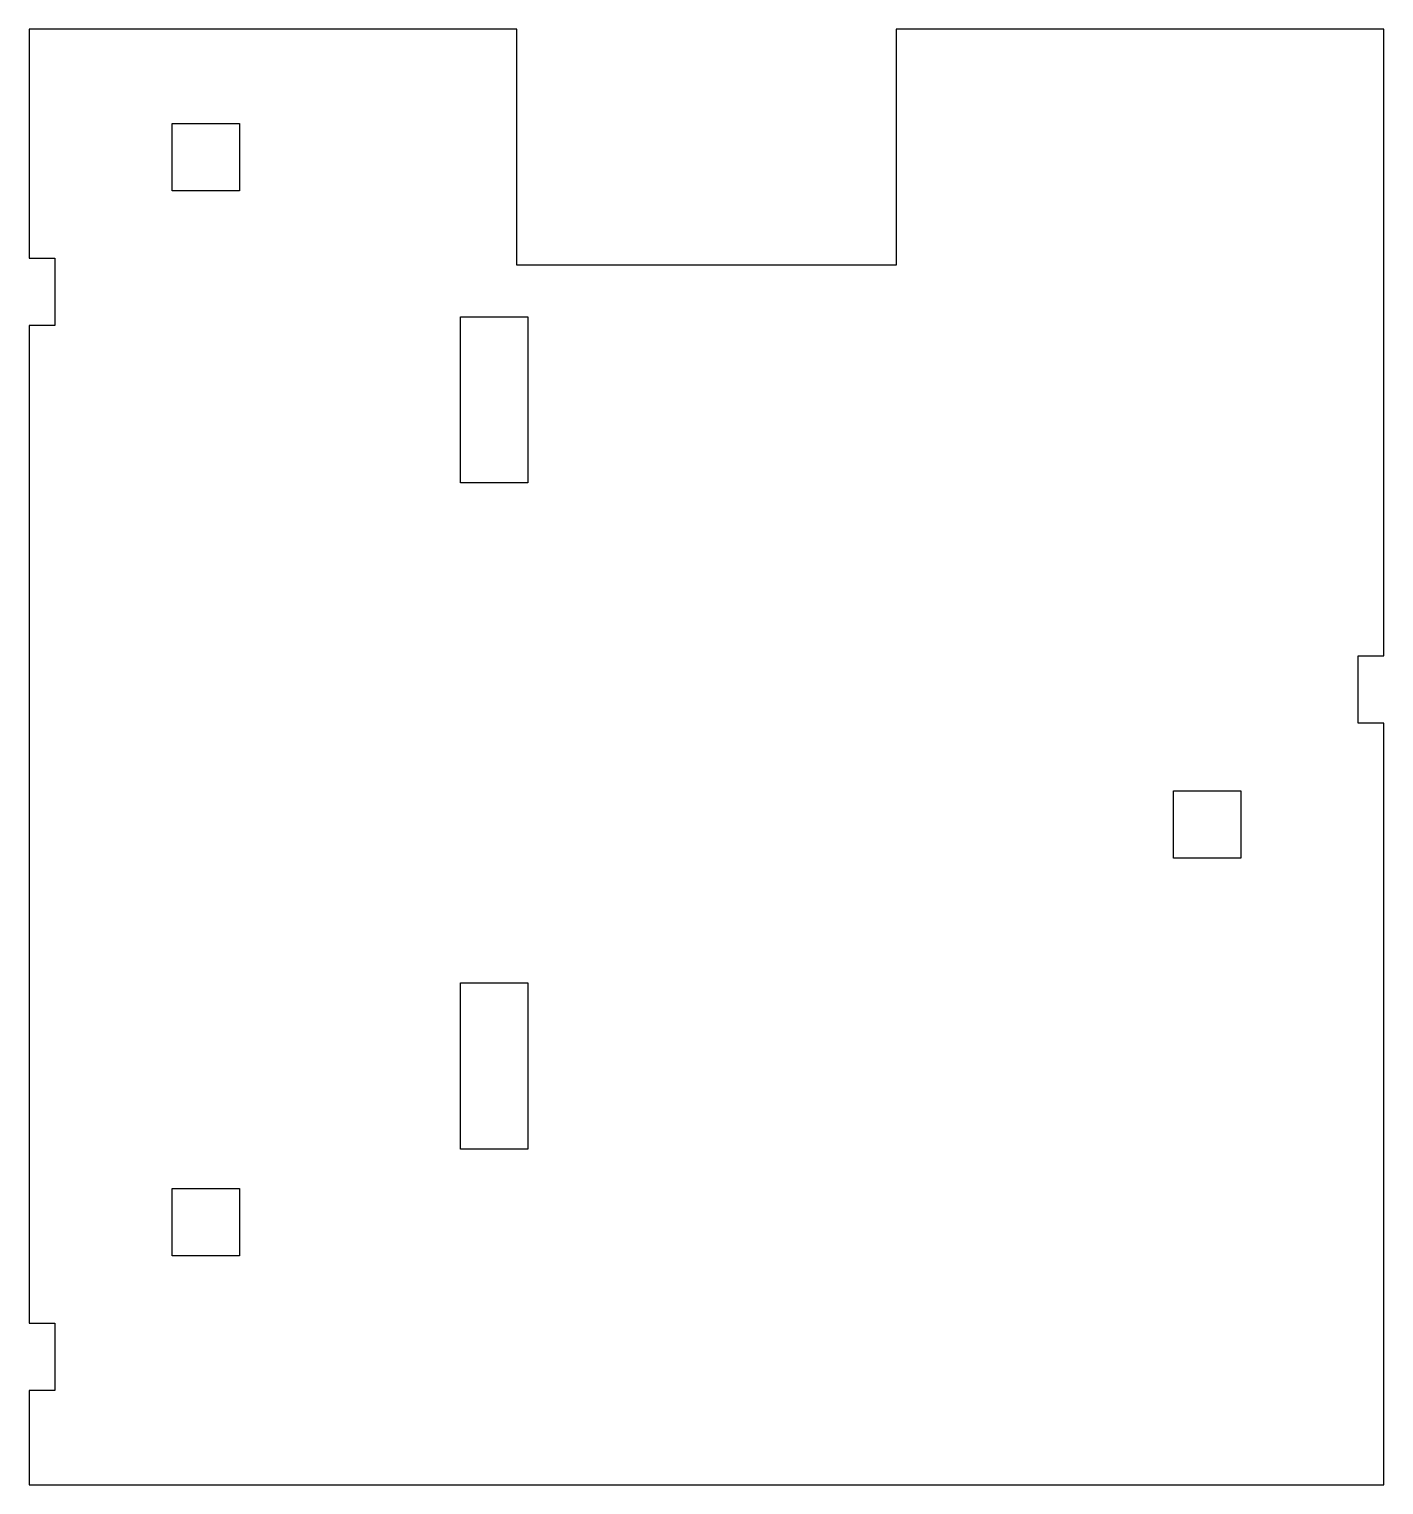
# Model space of a CAD drawing. Header units: metres. Extents: x -100 to 100, y -108 to 108.
import ezdxf

# ---------------------------------------------------------------- set-up
doc = ezdxf.new("R2010")
doc.units = ezdxf.units.M

msp = doc.modelspace()

# ---------------------------------------------------------------- linework, layer by layer
for p, q in [((-28.16, 108), (-100.5, 108)), ((-100.5, 108), (-100.5, 74)), ((-28.16, 73), (-28.16, 108)), ((100.5, 108), (28.16, 108)), ((28.16, 108), (28.16, 73)), ((100.5, 15), (100.5, 108)), ((-79.3, 84), (-79.3, 94)), ((-79.3, 94), (-69.3, 94)), ((-69.3, 94), (-69.3, 84)), ((-69.3, 84), (-79.3, 84)), ((-100.5, 74), (-96.7, 74)), ((-96.7, 74), (-96.7, 64)), ((28.16, 73), (-28.16, 73)), ((-36.51, 40.6754), (-36.51, 65.3246)), ((-36.51, 65.3246), (-26.51, 65.3246)), ((-26.51, 65.3246), (-26.51, 40.6754)), ((-96.7, 64), (-100.5, 64)), ((-100.5, 64), (-100.5, -84)), ((-26.51, 40.6754), (-36.51, 40.6754)), ((96.7, 5), (96.7, 15)), ((96.7, 15), (100.5, 15)), ((100.5, 5), (96.7, 5)), ((100.5, -108), (100.5, 5)), ((69.3, -15), (69.3, -5)), ((69.3, -5), (79.3, -5)), ((79.3, -5), (79.3, -15)), ((79.3, -15), (69.3, -15)), ((-36.51, -58.1746), (-36.51, -33.5254)), ((-36.51, -33.5254), (-26.51, -33.5254)), ((-26.51, -33.5254), (-26.51, -58.1746)), ((-26.51, -58.1746), (-36.51, -58.1746)), ((-79.3, -74), (-79.3, -64)), ((-79.3, -64), (-69.3, -64)), ((-69.3, -64), (-69.3, -74)), ((-69.3, -74), (-79.3, -74)), ((-100.5, -84), (-96.7, -84)), ((-96.7, -84), (-96.7, -94)), ((-96.7, -94), (-100.5, -94)), ((-100.5, -94), (-100.5, -108)), ((-100.5, -108), (100.5, -108))]:
    msp.add_line(p, q)

doc.saveas('drawing.dxf')
